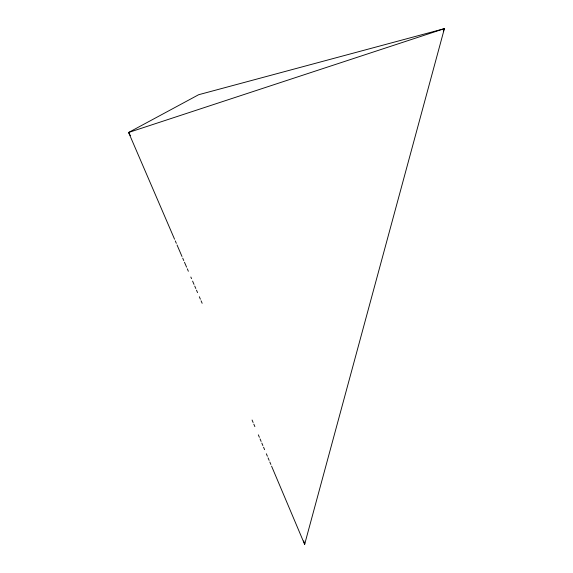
<?xml version="1.0" encoding="UTF-8"?>
<svg xmlns="http://www.w3.org/2000/svg" width="573" height="573" viewBox="0 0 573 573"><rect width="100%" height="100%" fill="white"/><g stroke="black" fill="none" stroke-linecap="round" stroke-linejoin="round"><path stroke-width="0.86" d="M271.566 466.128L304.635 544.35L304.686 542.559M303.747 540.883L304.635 544.35L444.397 28.65L198.645 94.717L128.603 132.478L174.572 239.235M443.344 31.121L444.397 28.65L128.603 132.478L130.358 135.593M175.281 240.875L176.341 243.339M177.043 244.986L181.992 256.482M182.701 258.122L183.761 260.586M184.47 262.226L186.59 267.154M187.299 268.801L188.359 271.265M190.838 277.01L191.54 278.657M192.6 281.121L194.018 284.401M194.727 286.042L195.787 288.506M196.489 290.153L197.556 292.617M199.318 296.721L200.378 299.185M201.087 300.825L202.147 303.289M252.07 420.016L253.116 422.487M253.81 424.135L254.856 426.606M258.337 434.843L259.383 437.306M260.078 438.954L261.123 441.425M261.818 443.072L262.864 445.543M263.559 447.191L264.604 449.662M266.345 453.78L267.39 456.244M268.085 457.891L269.131 460.363M269.826 462.01L270.871 464.481M304.628 542.567L304.635 544.35"/></g></svg>
